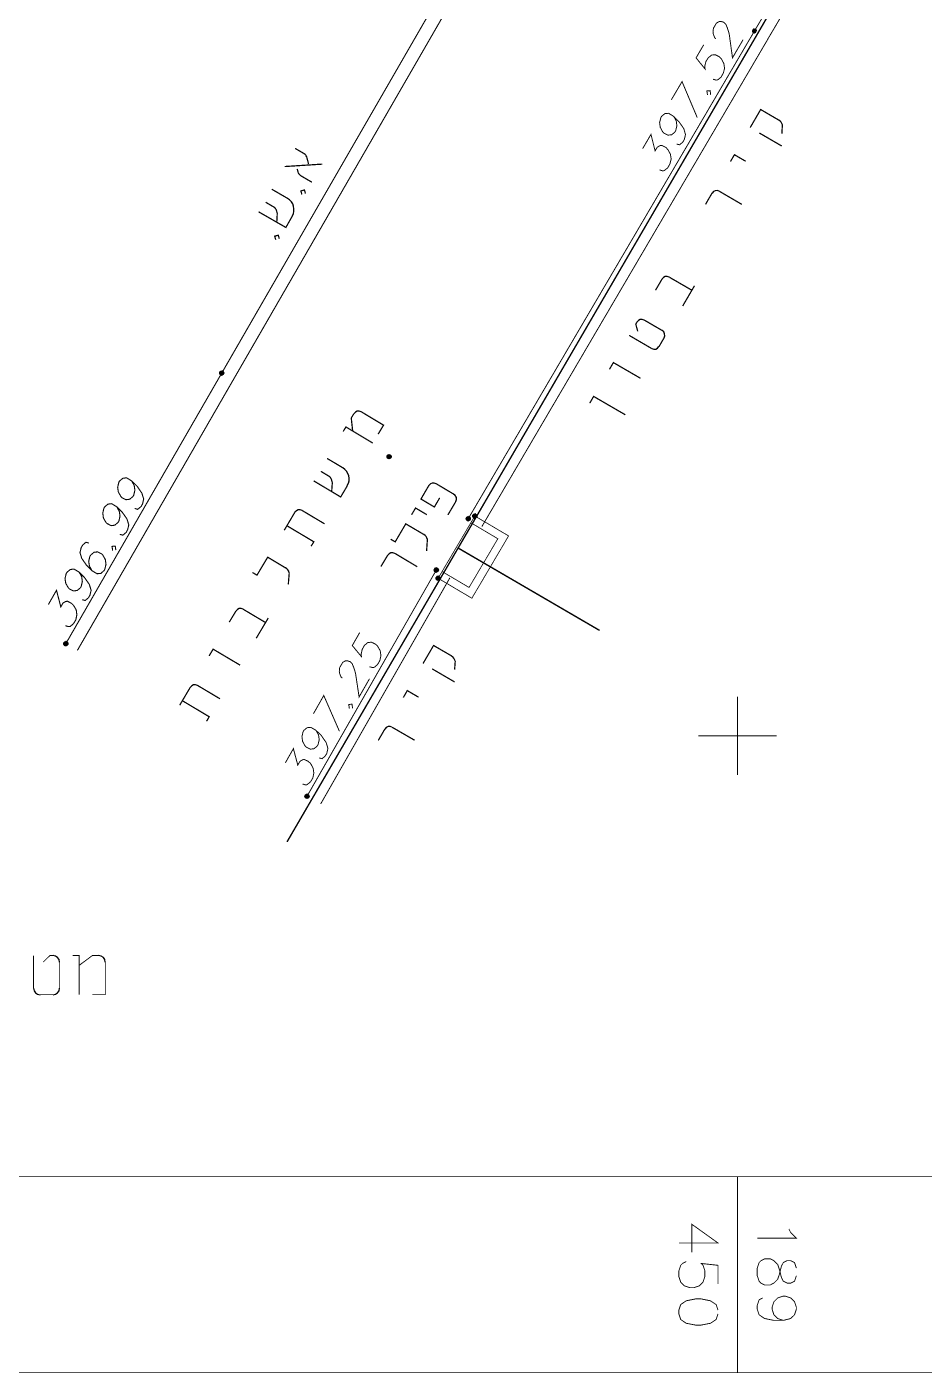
# Model space of a CAD drawing. Extents: x 489 to 720, y 1028 to 1176.
# Drawn here: x 633.53 to 644.99, y 1102.95 to 1120.13 of the extents above; entities that cross this region are included whole.
import ezdxf

# ---------------------------------------------------------------- set-up
doc = ezdxf.new("R2010")
doc.units = 0
doc.header["$MEASUREMENT"] = 0
for name, color, linetype in [('1202', 7, 'Continuous'), ('1501-EVEN-SOFA', 7, 'Continuous'), ('1501-KIR-BETON', 7, 'Continuous'), ('1501-PILER', 7, 'Continuous'), ('1501-RIZUF', 7, 'Continuous'), ('2410-EVEN-SOFA', 7, 'Continuous'), ('2602-KIR-BETON', 7, 'Continuous'), ('4035-PILER', 7, 'Continuous'), ('M1280', 7, 'Continuous'), ('M1602', 7, 'Continuous')]:
    doc.layers.add(name, color=color, linetype=linetype)

msp = doc.modelspace()

# ---------------------------------------------------------------- hatches: boundary and pattern name
at = {"layer": '1501-EVEN-SOFA', "linetype": 'Continuous', "ltscale": 0.045455}
for points in [[(635.999, 1115.727), (636.044, 1115.701), (635.995, 1115.718)], [(636.044, 1115.701), (635.995, 1115.718), (636.037, 1115.693)], [(635.995, 1115.718), (636.037, 1115.693), (635.996, 1115.707)], [(636.037, 1115.693), (635.996, 1115.707), (636.028, 1115.688)], [(635.996, 1115.707), (636.028, 1115.688), (636.001, 1115.698)], [(636.005, 1115.735), (636.047, 1115.711), (635.999, 1115.727)], [(636.047, 1115.711), (635.999, 1115.727), (636.044, 1115.701)], [(636.028, 1115.688), (636.001, 1115.698), (636.018, 1115.688)], [(636.001, 1115.698), (636.018, 1115.688), (636.009, 1115.691)], [(636.015, 1115.739), (636.047, 1115.721), (636.005, 1115.735)], [(636.047, 1115.721), (636.005, 1115.735), (636.047, 1115.711)], [(636.025, 1115.74), (636.043, 1115.73), (636.015, 1115.739)], [(636.043, 1115.73), (636.015, 1115.739), (636.047, 1115.721)], [(636.035, 1115.737), (636.025, 1115.74), (636.043, 1115.73)], [(634.008, 1112.272), (634.053, 1112.246), (634.004, 1112.262)], [(634.053, 1112.246), (634.004, 1112.262), (634.046, 1112.238)], [(634.004, 1112.262), (634.046, 1112.238), (634.004, 1112.252)], [(634.046, 1112.238), (634.004, 1112.252), (634.037, 1112.234)], [(634.004, 1112.252), (634.037, 1112.234), (634.009, 1112.243)], [(634.015, 1112.28), (634.057, 1112.255), (634.008, 1112.272)], [(634.057, 1112.255), (634.008, 1112.272), (634.053, 1112.246)], [(634.037, 1112.234), (634.009, 1112.243), (634.027, 1112.232)], [(634.009, 1112.243), (634.027, 1112.232), (634.017, 1112.236)], [(634.024, 1112.285), (634.055, 1112.265), (634.015, 1112.28)], [(634.055, 1112.265), (634.015, 1112.28), (634.057, 1112.255)], [(634.034, 1112.285), (634.051, 1112.274), (634.024, 1112.285)], [(634.051, 1112.274), (634.024, 1112.285), (634.055, 1112.265)], [(634.043, 1112.281), (634.034, 1112.285), (634.051, 1112.274)]]:
    msp.add_hatch(color=251, dxfattribs=at).paths.add_polyline_path(points, flags=0)
at = {"layer": '1501-KIR-BETON', "linetype": 'Continuous', "ltscale": 0.045455}
for points in [[(642.801, 1120.095), (642.846, 1120.069), (642.797, 1120.086)], [(642.846, 1120.069), (642.797, 1120.086), (642.84, 1120.061)], [(642.797, 1120.086), (642.84, 1120.061), (642.797, 1120.076)], [(642.84, 1120.061), (642.797, 1120.076), (642.83, 1120.056)], [(642.797, 1120.076), (642.83, 1120.056), (642.802, 1120.066)], [(642.808, 1120.103), (642.85, 1120.078), (642.801, 1120.095)], [(642.85, 1120.078), (642.801, 1120.095), (642.846, 1120.069)], [(642.83, 1120.056), (642.802, 1120.066), (642.82, 1120.056)], [(642.802, 1120.066), (642.82, 1120.056), (642.81, 1120.06)], [(642.817, 1120.107), (642.849, 1120.088), (642.808, 1120.103)], [(642.849, 1120.088), (642.808, 1120.103), (642.85, 1120.078)], [(642.827, 1120.107), (642.844, 1120.097), (642.817, 1120.107)], [(642.844, 1120.097), (642.817, 1120.107), (642.849, 1120.088)], [(642.836, 1120.104), (642.827, 1120.107), (642.844, 1120.097)], [(639.146, 1113.868), (639.192, 1113.841), (639.143, 1113.859)], [(639.192, 1113.841), (639.143, 1113.859), (639.185, 1113.834)], [(639.143, 1113.859), (639.185, 1113.834), (639.144, 1113.848)], [(639.185, 1113.834), (639.144, 1113.848), (639.176, 1113.829)], [(639.144, 1113.848), (639.176, 1113.829), (639.149, 1113.839)], [(639.153, 1113.876), (639.195, 1113.851), (639.146, 1113.868)], [(639.195, 1113.851), (639.146, 1113.868), (639.192, 1113.841)], [(639.176, 1113.829), (639.149, 1113.839), (639.166, 1113.829)], [(639.149, 1113.839), (639.166, 1113.829), (639.155, 1113.832)], [(639.162, 1113.88), (639.194, 1113.862), (639.153, 1113.876)], [(639.194, 1113.862), (639.153, 1113.876), (639.195, 1113.851)], [(639.172, 1113.881), (639.191, 1113.871), (639.162, 1113.88)], [(639.191, 1113.871), (639.162, 1113.88), (639.194, 1113.862)], [(639.183, 1113.878), (639.172, 1113.881), (639.191, 1113.871)], [(638.737, 1113.213), (638.784, 1113.187), (638.735, 1113.203)], [(638.784, 1113.187), (638.735, 1113.203), (638.777, 1113.179)], [(638.735, 1113.203), (638.777, 1113.179), (638.735, 1113.193)], [(638.777, 1113.179), (638.735, 1113.193), (638.768, 1113.174)], [(638.735, 1113.193), (638.768, 1113.174), (638.74, 1113.184)], [(638.744, 1113.221), (638.787, 1113.197), (638.737, 1113.213)], [(638.787, 1113.197), (638.737, 1113.213), (638.784, 1113.187)], [(638.768, 1113.174), (638.74, 1113.184), (638.758, 1113.174)], [(638.74, 1113.184), (638.758, 1113.174), (638.747, 1113.177)], [(638.754, 1113.226), (638.786, 1113.207), (638.744, 1113.221)], [(638.786, 1113.207), (638.744, 1113.221), (638.787, 1113.197)], [(638.765, 1113.226), (638.782, 1113.216), (638.754, 1113.226)], [(638.782, 1113.216), (638.754, 1113.226), (638.786, 1113.207)], [(638.774, 1113.223), (638.765, 1113.226), (638.782, 1113.216)], [(637.087, 1110.323), (637.133, 1110.297), (637.084, 1110.314)], [(637.133, 1110.297), (637.084, 1110.314), (637.126, 1110.29)], [(637.084, 1110.314), (637.126, 1110.29), (637.084, 1110.304)], [(637.094, 1110.331), (637.136, 1110.307), (637.087, 1110.323)], [(637.136, 1110.307), (637.087, 1110.323), (637.133, 1110.297)], [(637.103, 1110.336), (637.135, 1110.318), (637.094, 1110.331)], [(637.135, 1110.318), (637.094, 1110.331), (637.136, 1110.307)], [(637.113, 1110.337), (637.13, 1110.327), (637.103, 1110.336)], [(637.13, 1110.327), (637.103, 1110.336), (637.135, 1110.318)], [(637.122, 1110.334), (637.113, 1110.337), (637.13, 1110.327)], [(637.126, 1110.29), (637.084, 1110.304), (637.117, 1110.286)], [(637.084, 1110.304), (637.117, 1110.286), (637.09, 1110.295)], [(637.117, 1110.286), (637.09, 1110.295), (637.107, 1110.285)], [(637.09, 1110.295), (637.107, 1110.285), (637.096, 1110.288)]]:
    msp.add_hatch(color=18, dxfattribs=at).paths.add_polyline_path(points, flags=0)
at = {"layer": '1501-PILER', "linetype": 'Continuous', "ltscale": 0.045455}
for points in [[(639.23, 1113.902), (639.276, 1113.876), (639.227, 1113.893)], [(639.276, 1113.876), (639.227, 1113.893), (639.269, 1113.868)], [(639.227, 1113.893), (639.269, 1113.868), (639.228, 1113.882)], [(639.269, 1113.868), (639.228, 1113.882), (639.26, 1113.863)], [(639.228, 1113.882), (639.26, 1113.863), (639.233, 1113.873)], [(639.237, 1113.91), (639.279, 1113.885), (639.23, 1113.902)], [(639.279, 1113.885), (639.23, 1113.902), (639.276, 1113.876)], [(639.26, 1113.863), (639.233, 1113.873), (639.25, 1113.863)], [(639.233, 1113.873), (639.25, 1113.863), (639.24, 1113.866)], [(639.246, 1113.914), (639.279, 1113.895), (639.237, 1113.91)], [(639.279, 1113.895), (639.237, 1113.91), (639.279, 1113.885)], [(639.257, 1113.915), (639.275, 1113.905), (639.246, 1113.914)], [(639.275, 1113.905), (639.246, 1113.914), (639.279, 1113.895)], [(639.267, 1113.912), (639.257, 1113.915), (639.275, 1113.905)], [(638.761, 1113.107), (638.807, 1113.08), (638.758, 1113.097)], [(638.807, 1113.08), (638.758, 1113.097), (638.8, 1113.073)], [(638.758, 1113.097), (638.8, 1113.073), (638.758, 1113.087)], [(638.8, 1113.073), (638.758, 1113.087), (638.791, 1113.069)], [(638.758, 1113.087), (638.791, 1113.069), (638.762, 1113.078)], [(638.768, 1113.115), (638.81, 1113.09), (638.761, 1113.107)], [(638.81, 1113.09), (638.761, 1113.107), (638.807, 1113.08)], [(638.791, 1113.069), (638.762, 1113.078), (638.78, 1113.068)], [(638.762, 1113.078), (638.78, 1113.068), (638.77, 1113.071)], [(638.777, 1113.12), (638.809, 1113.101), (638.768, 1113.115)], [(638.809, 1113.101), (638.768, 1113.115), (638.81, 1113.09)], [(638.787, 1113.12), (638.804, 1113.11), (638.777, 1113.12)], [(638.804, 1113.11), (638.777, 1113.12), (638.809, 1113.101)], [(638.797, 1113.116), (638.787, 1113.12), (638.804, 1113.11)]]:
    msp.add_hatch(color=7, dxfattribs=at).paths.add_polyline_path(points, flags=0)
at = {"layer": '1501-RIZUF', "linetype": 'Continuous', "ltscale": 0.045455}
for points in [[(638.134, 1114.657), (638.134, 1114.638), (638.132, 1114.647)], [(638.14, 1114.666), (638.14, 1114.629), (638.134, 1114.657)], [(638.14, 1114.629), (638.134, 1114.657), (638.134, 1114.638)], [(638.147, 1114.672), (638.147, 1114.623), (638.14, 1114.666)], [(638.147, 1114.623), (638.14, 1114.666), (638.14, 1114.629)], [(638.158, 1114.674), (638.158, 1114.621), (638.147, 1114.672)], [(638.158, 1114.621), (638.147, 1114.672), (638.147, 1114.623)], [(638.168, 1114.672), (638.168, 1114.623), (638.158, 1114.674)], [(638.168, 1114.623), (638.158, 1114.674), (638.158, 1114.621)], [(638.177, 1114.666), (638.177, 1114.629), (638.168, 1114.672)], [(638.177, 1114.629), (638.168, 1114.672), (638.168, 1114.623)], [(638.183, 1114.657), (638.183, 1114.638), (638.177, 1114.666)], [(638.183, 1114.638), (638.177, 1114.666), (638.177, 1114.629)], [(638.184, 1114.647), (638.183, 1114.657), (638.183, 1114.638)]]:
    msp.add_hatch(color=251, dxfattribs=at).paths.add_polyline_path(points, flags=0)

# ---------------------------------------------------------------- linework, layer by layer
at = {"color": 18, "linetype": 'Continuous', "ltscale": 0.045455, "const_width": 0.012}
for points in [[(642.33, 1119.981), (642.317, 1119.995), (642.299, 1120.039), (642.294, 1120.07), (642.3, 1120.118), (642.338, 1120.182), (642.372, 1120.202), (642.395, 1120.204), (642.433, 1120.193), (642.46, 1120.164), (642.478, 1120.12), (642.501, 1120.045), (642.543, 1119.739), (642.678, 1119.97)], [(642.175, 1119.904), (642.078, 1119.739), (642.193, 1119.596), (642.188, 1119.627), (642.203, 1119.69), (642.233, 1119.739), (642.276, 1119.774), (642.322, 1119.779), (642.374, 1119.753), (642.401, 1119.726), (642.433, 1119.666), (642.442, 1119.605), (642.426, 1119.543), (642.397, 1119.493), (642.354, 1119.457), (642.332, 1119.455), (642.294, 1119.466)], [(641.763, 1119.205), (641.899, 1119.435), (642.093, 1118.976)], [(642.224, 1119.263), (642.216, 1119.316), (642.257, 1119.32), (642.265, 1119.266)], [(641.793, 1118.991), (641.825, 1118.932), (641.833, 1118.872), (641.818, 1118.809), (641.808, 1118.791), (641.765, 1118.756), (641.718, 1118.752), (641.667, 1118.778), (641.653, 1118.791), (641.621, 1118.851), (641.612, 1118.912), (641.628, 1118.974), (641.637, 1118.991), (641.68, 1119.027), (641.727, 1119.031), (641.793, 1118.991), (641.862, 1118.921), (641.921, 1118.835), (641.943, 1118.76), (641.928, 1118.696), (641.909, 1118.663), (641.866, 1118.628), (641.829, 1118.639)], [(641.396, 1118.58), (641.502, 1118.761), (641.555, 1118.551), (641.584, 1118.599), (641.617, 1118.618), (641.641, 1118.621), (641.692, 1118.595), (641.719, 1118.566), (641.751, 1118.507), (641.76, 1118.447), (641.744, 1118.384), (641.716, 1118.335), (641.672, 1118.299), (641.65, 1118.296), (641.612, 1118.309)], [(637.783, 1112.401), (637.688, 1112.235), (637.805, 1112.094), (637.801, 1112.124), (637.815, 1112.187), (637.843, 1112.237), (637.886, 1112.273), (637.933, 1112.278), (637.984, 1112.253), (638.012, 1112.226), (638.045, 1112.168), (638.054, 1112.106), (638.04, 1112.043), (638.011, 1111.993), (637.969, 1111.957), (637.945, 1111.954), (637.908, 1111.965)], [(637.56, 1111.818), (637.546, 1111.831), (637.527, 1111.876), (637.522, 1111.906), (637.527, 1111.954), (637.566, 1112.02), (637.599, 1112.039), (637.621, 1112.041), (637.659, 1112.03), (637.687, 1112.003), (637.705, 1111.959), (637.729, 1111.884), (637.775, 1111.579), (637.908, 1111.811)], [(637.192, 1111.365), (637.324, 1111.597), (637.524, 1111.14)], [(637.651, 1111.429), (637.643, 1111.482), (637.684, 1111.487), (637.692, 1111.435)], [(637.224, 1111.153), (637.257, 1111.095), (637.266, 1111.034), (637.251, 1110.97), (637.242, 1110.953), (637.199, 1110.918), (637.152, 1110.912), (637.101, 1110.937), (637.086, 1110.952), (637.054, 1111.01), (637.045, 1111.07), (637.059, 1111.134), (637.069, 1111.151), (637.111, 1111.186), (637.158, 1111.191), (637.224, 1111.153), (637.294, 1111.084), (637.354, 1110.997), (637.377, 1110.922), (637.363, 1110.859), (637.344, 1110.826), (637.302, 1110.79), (637.265, 1110.801)], [(636.833, 1110.737), (636.936, 1110.919), (636.992, 1110.709), (637.02, 1110.757), (637.053, 1110.777), (637.077, 1110.78), (637.128, 1110.755), (637.157, 1110.727), (637.188, 1110.669), (637.197, 1110.607), (637.184, 1110.544), (637.155, 1110.495), (637.112, 1110.459), (637.09, 1110.456), (637.052, 1110.468)]]:
    msp.add_lwpolyline(points, dxfattribs=at)
at = {"color": 250, "linetype": 'Continuous', "ltscale": 0.045455}
for points, const_width in [([(643.134, 1118.944), (642.903, 1119.079), (642.769, 1118.848)], 0.0158), ([(643.172, 1118.613), (642.885, 1118.78)], 0.0158), ([(643.174, 1118.771), (643.18, 1118.884)], 0.0158), ([(637.075, 1118.515), (636.959, 1118.582)], 0.0158), ([(636.826, 1118.351), (637.307, 1118.382)], 0.0158), ([(637.13, 1118.384), (637.105, 1118.476)], 0.0158), ([(642.517, 1118.415), (642.568, 1118.502), (642.712, 1118.418)], 0.0158), ([(636.985, 1118.32), (636.997, 1118.274)], 0.0158), ([(637.028, 1118.235), (637.172, 1118.151)], 0.0158), ([(636.861, 1117.945), (636.659, 1118.062)], 0.0158), ([(637.044, 1117.994), (637.032, 1118.039), (637.077, 1118.052), (637.09, 1118.006)], 0.0158), ([(636.724, 1117.639), (636.73, 1117.752), (636.718, 1117.797), (636.697, 1117.828), (636.582, 1117.895)], 0.0158), ([(642.282, 1118.012), (642.199, 1117.868)], 0.0158), ([(642.662, 1117.868), (642.374, 1118.036)], 0.0158), ([(636.492, 1117.773), (636.84, 1117.573), (636.922, 1117.718)], 0.0158), ([(636.71, 1117.416), (636.697, 1117.462), (636.744, 1117.474), (636.755, 1117.428)], 0.0158), ([(641.644, 1116.915), (641.56, 1116.771)], 0.0158), ([(642.024, 1116.772), (641.735, 1116.939)], 0.0158), ([(641.907, 1116.57), (642.058, 1116.829)], 0.0158), ([(641.325, 1116.368), (641.308, 1116.339), (641.333, 1116.247)], 0.0158), ([(641.646, 1116.257), (641.416, 1116.391)], 0.0158), ([(641.224, 1116.195), (641.512, 1116.027)], 0.0158), ([(641.604, 1116.051), (641.671, 1116.166)], 0.0158), ([(640.972, 1115.762), (641.022, 1115.848), (641.369, 1115.647)], 0.0158), ([(640.72, 1115.329), (640.77, 1115.416), (641.175, 1115.181)], 0.0158), ([(637.709, 1115.197), (637.675, 1115.14), (637.693, 1114.974)], 0.0158), ([(638.019, 1114.935), (638.087, 1115.049), (637.801, 1115.221)], 0.0158), ([(637.572, 1114.969), (637.607, 1115.026), (637.95, 1114.82)], 0.0158), ([(637.567, 1114.505), (637.367, 1114.624)], 0.0158), ([(637.425, 1114.202), (637.433, 1114.313), (637.421, 1114.359), (637.402, 1114.39), (637.287, 1114.459)], 0.0158), ([(634.871, 1114.337), (634.903, 1114.279), (634.912, 1114.218), (634.897, 1114.154), (634.888, 1114.138), (634.845, 1114.103), (634.799, 1114.097), (634.747, 1114.122), (634.734, 1114.137), (634.701, 1114.195), (634.692, 1114.256), (634.707, 1114.32), (634.716, 1114.336), (634.759, 1114.371), (634.805, 1114.377), (634.871, 1114.337), (634.941, 1114.268), (635.001, 1114.181), (635.024, 1114.106), (635.01, 1114.043), (634.991, 1114.01), (634.947, 1113.974), (634.91, 1113.986)], 0.0138), ([(637.195, 1114.338), (637.54, 1114.132), (637.625, 1114.276)], 0.0158), ([(638.666, 1114.279), (638.565, 1114.106), (638.736, 1114.004), (638.804, 1114.12)], 0.0158), ([(638.987, 1114.166), (638.758, 1114.302)], 0.0158), ([(634.68, 1114.007), (634.713, 1113.948), (634.722, 1113.888), (634.708, 1113.824), (634.697, 1113.807), (634.655, 1113.772), (634.609, 1113.766), (634.557, 1113.793), (634.543, 1113.806), (634.51, 1113.864), (634.502, 1113.926), (634.516, 1113.989), (634.526, 1114.005), (634.568, 1114.041), (634.616, 1114.046), (634.68, 1114.007), (634.751, 1113.937), (634.811, 1113.851), (634.834, 1113.776), (634.819, 1113.713), (634.8, 1113.679), (634.758, 1113.644), (634.72, 1113.655)], 0.0138), ([(636.955, 1113.937), (636.819, 1113.707)], 0.0158), ([(637.334, 1113.789), (637.047, 1113.96)], 0.0158), ([(638.445, 1113.905), (638.496, 1113.991), (638.64, 1113.906)], 0.0158), ([(638.909, 1113.903), (639.011, 1114.076)], 0.0158), ([(636.853, 1113.765), (637.197, 1113.56), (637.162, 1113.503)], 0.0158), ([(638.602, 1113.653), (638.371, 1113.789), (638.236, 1113.559), (638.178, 1113.593)], 0.0158), ([(638.637, 1113.443), (638.647, 1113.591)], 0.0158), ([(634.325, 1113.543), (634.287, 1113.554), (634.245, 1113.518), (634.226, 1113.485), (634.211, 1113.421), (634.234, 1113.347), (634.294, 1113.261), (634.365, 1113.19), (634.429, 1113.152), (634.477, 1113.156), (634.519, 1113.193), (634.528, 1113.209), (634.543, 1113.272), (634.534, 1113.334), (634.502, 1113.391), (634.488, 1113.405), (634.436, 1113.431), (634.39, 1113.426), (634.347, 1113.39), (634.337, 1113.373), (634.322, 1113.31), (634.332, 1113.249), (634.365, 1113.19)], 0.0138), ([(634.628, 1113.448), (634.62, 1113.501), (634.661, 1113.505), (634.669, 1113.453)], 0.0138), ([(638.518, 1113.241), (638.232, 1113.412)], 0.0158), ([(636.837, 1113.226), (636.608, 1113.363), (636.471, 1113.134), (636.413, 1113.168)], 0.0158), ([(638.14, 1113.388), (638.054, 1113.245)], 0.0158), ([(634.2, 1113.172), (634.233, 1113.114), (634.241, 1113.053), (634.226, 1112.989), (634.217, 1112.973), (634.175, 1112.938), (634.127, 1112.932), (634.076, 1112.957), (634.062, 1112.972), (634.029, 1113.03), (634.02, 1113.091), (634.035, 1113.155), (634.045, 1113.171), (634.087, 1113.206), (634.134, 1113.212), (634.2, 1113.172), (634.269, 1113.103), (634.33, 1113.016), (634.353, 1112.941), (634.338, 1112.878), (634.319, 1112.845), (634.277, 1112.81), (634.24, 1112.821)], 0.0138), ([(636.871, 1113.015), (636.883, 1113.164)], 0.0158), ([(633.807, 1112.759), (633.911, 1112.94), (633.966, 1112.729), (633.995, 1112.779), (634.028, 1112.798), (634.051, 1112.801), (634.103, 1112.774), (634.13, 1112.747), (634.163, 1112.689), (634.171, 1112.628), (634.158, 1112.564), (634.128, 1112.514), (634.086, 1112.479), (634.062, 1112.477), (634.025, 1112.488)], 0.0138), ([(636.203, 1112.677), (636.117, 1112.534)], 0.0158), ([(636.58, 1112.529), (636.294, 1112.699)], 0.0158), ([(636.461, 1112.328), (636.615, 1112.586)], 0.0158), ([(638.957, 1112.102), (638.726, 1112.236), (638.591, 1112.005)], 0.0158), ([(635.86, 1112.104), (635.911, 1112.189), (636.255, 1111.985)], 0.0158), ([(638.995, 1111.929), (639.003, 1112.04)], 0.0158), ([(638.995, 1111.77), (638.707, 1111.938)], 0.0158), ([(635.62, 1111.703), (635.484, 1111.473)], 0.0158), ([(635.999, 1111.555), (635.712, 1111.726)], 0.0158), ([(635.518, 1111.531), (635.861, 1111.326), (635.827, 1111.268)], 0.0158), ([(638.34, 1111.572), (638.39, 1111.66), (638.534, 1111.576)], 0.0158), ([(638.104, 1111.169), (638.02, 1111.024)], 0.0158), ([(638.484, 1111.026), (638.195, 1111.193)], 0.0158)]:
    msp.add_lwpolyline(points, dxfattribs=dict(at, const_width=const_width))
for centre, radius, start, end in [((643.084, 1118.857), 0.1, 14.7931, 59.7931), ((643.084, 1118.857), 0.1, 14.7931, 59.7931), ((637.042, 1118.457), 0.0659, 15.0238, 60.0238), ((637.042, 1118.457), 0.0659, 15.0238, 60.0238), ((637.061, 1118.293), 0.0659, 195.0183, 240.0183), ((637.061, 1118.293), 0.0659, 195.0183, 240.0183), ((636.778, 1117.801), 0.166, 330.0183, 420.0183), ((642.34, 1117.978), 0.0659, 59.7876, 149.7876), ((641.702, 1116.882), 0.0659, 59.7876, 149.7876), ((641.383, 1116.334), 0.0659, 59.7876, 149.7876), ((641.613, 1116.199), 0.0659, 329.7931, 419.7876), ((641.546, 1116.085), 0.0659, 239.7876, 329.7876), ((637.767, 1115.163), 0.0659, 59.1394, 149.1339), ((637.482, 1114.362), 0.166, 329.1339, 419.1339), ((638.724, 1114.245), 0.0659, 59.436, 149.4305), ((638.953, 1114.109), 0.0659, 329.4305, 419.4306), ((637.013, 1113.903), 0.0659, 59.1394, 149.1339), ((638.551, 1113.566), 0.1, 14.436, 59.436), ((638.197, 1113.354), 0.0659, 59.436, 149.4305), ((636.786, 1113.14), 0.1, 14.1339, 59.1339), ((636.26, 1112.643), 0.0659, 59.1394, 149.1339), ((638.905, 1112.015), 0.1, 14.7931, 59.7931), ((638.905, 1112.015), 0.1, 14.7931, 59.7931), ((635.678, 1111.669), 0.0659, 59.1394, 149.1339), ((638.162, 1111.136), 0.0659, 59.7876, 149.7876)]:
    msp.add_arc(centre, radius, start, end, dxfattribs=at)
at = {"layer": '1202', "color": 7, "linetype": 'Continuous', "ltscale": 0.045455, "const_width": 0.0112}
for points in [[(585.132, 1102.952), (658.965, 1102.952), (658.965, 1175.784), (585.132, 1175.784)], [(587.634, 1105.454), (656.462, 1105.454), (656.462, 1173.281), (587.634, 1173.281)], [(642.608, 1111.582), (642.608, 1110.581)], [(643.109, 1111.081), (642.108, 1111.081)], [(633.617, 1108.277), (633.617, 1107.86)], [(633.867, 1108.277), (633.826, 1108.277), (633.742, 1108.194)], [(634.118, 1108.277), (634.201, 1108.277), (634.201, 1107.777)], [(634.451, 1108.277), (634.368, 1108.277), (634.201, 1108.152)], [(633.951, 1107.86), (633.951, 1108.194)], [(634.368, 1107.777), (634.535, 1107.777), (634.535, 1108.194)], [(633.701, 1107.777), (633.867, 1107.777)], [(642.608, 1105.454), (642.608, 1102.952)], [(641.858, 1104.607), (642.358, 1104.607), (642.024, 1104.846), (642.024, 1104.488)], [(643.263, 1104.787), (643.287, 1104.739), (643.359, 1104.668), (642.859, 1104.668)], [(642.358, 1104.084), (642.358, 1104.322), (642.143, 1104.346), (642.167, 1104.322), (642.191, 1104.251), (642.191, 1104.179), (642.167, 1104.107), (642.119, 1104.06), (642.047, 1104.036), (642, 1104.036), (641.928, 1104.06), (641.882, 1104.107), (641.858, 1104.179), (641.858, 1104.251), (641.882, 1104.322), (641.905, 1104.346), (641.952, 1104.37)], [(643.359, 1104.286), (643.335, 1104.357), (643.287, 1104.381), (643.24, 1104.381), (643.192, 1104.357), (643.168, 1104.31), (643.144, 1104.214), (643.12, 1104.143), (643.072, 1104.095), (643.025, 1104.071), (642.953, 1104.071), (642.907, 1104.095), (642.883, 1104.119), (642.859, 1104.19), (642.859, 1104.286), (642.883, 1104.357), (642.907, 1104.381), (642.953, 1104.405), (643.025, 1104.405), (643.072, 1104.381), (643.12, 1104.334), (643.144, 1104.262), (643.168, 1104.166), (643.192, 1104.119), (643.24, 1104.095), (643.287, 1104.095), (643.335, 1104.119), (643.359, 1104.19)], [(642.358, 1103.749), (642.334, 1103.821), (642.262, 1103.869), (642.143, 1103.893), (642.071, 1103.893), (641.952, 1103.869), (641.882, 1103.821), (641.858, 1103.749), (641.858, 1103.702), (641.882, 1103.63), (641.952, 1103.582), (642.071, 1103.559), (642.143, 1103.559), (642.262, 1103.582), (642.334, 1103.63), (642.358, 1103.702)], [(643.192, 1103.619), (643.12, 1103.643), (643.072, 1103.69), (643.049, 1103.762), (643.049, 1103.786), (643.072, 1103.857), (643.12, 1103.905), (643.192, 1103.929), (643.216, 1103.929), (643.287, 1103.905), (643.335, 1103.857), (643.359, 1103.786), (643.359, 1103.762), (643.335, 1103.69), (643.287, 1103.643), (643.192, 1103.619), (643.072, 1103.619), (642.953, 1103.643), (642.883, 1103.69), (642.859, 1103.762), (642.859, 1103.81), (642.883, 1103.881), (642.929, 1103.905)]]:
    msp.add_lwpolyline(points, dxfattribs=at)
at = {"layer": '1202', "color": 7, "linetype": 'Continuous', "ltscale": 0.045455}
for centre, start, end in [((633.867, 1108.194), 0.0055, 90), ((634.451, 1108.194), 0.0055, 90), ((633.701, 1107.86), 180, 270), ((633.867, 1107.86), 270, 360)]:
    msp.add_arc(centre, 0.083, start, end, dxfattribs=at)
at = {"layer": '1501-EVEN-SOFA', "color": 251, "linetype": 'Continuous', "ltscale": 0.045455, "const_width": 0.0138}
for points in [[(635.991, 1115.714), (636.052, 1115.714)], [(634, 1112.259), (634.061, 1112.259)]]:
    msp.add_lwpolyline(points, dxfattribs=at)
at = {"layer": '1501-EVEN-SOFA', "color": 251, "linetype": 'Continuous', "ltscale": 0.045455}
for points in [[(635.999, 1115.727), (636.044, 1115.701), (635.995, 1115.718)], [(636.044, 1115.701), (635.995, 1115.718), (636.037, 1115.693)], [(635.995, 1115.718), (636.037, 1115.693), (635.996, 1115.707)], [(636.037, 1115.693), (635.996, 1115.707), (636.028, 1115.688)], [(635.996, 1115.707), (636.028, 1115.688), (636.001, 1115.698)], [(636.005, 1115.735), (636.047, 1115.711), (635.999, 1115.727)], [(636.047, 1115.711), (635.999, 1115.727), (636.044, 1115.701)], [(636.028, 1115.688), (636.001, 1115.698), (636.018, 1115.688)], [(636.001, 1115.698), (636.018, 1115.688), (636.009, 1115.691)], [(636.015, 1115.739), (636.047, 1115.721), (636.005, 1115.735)], [(636.047, 1115.721), (636.005, 1115.735), (636.047, 1115.711)], [(636.025, 1115.74), (636.043, 1115.73), (636.015, 1115.739)], [(636.043, 1115.73), (636.015, 1115.739), (636.047, 1115.721)], [(636.035, 1115.737), (636.025, 1115.74), (636.043, 1115.73)], [(634.008, 1112.272), (634.053, 1112.246), (634.004, 1112.262)], [(634.053, 1112.246), (634.004, 1112.262), (634.046, 1112.238)], [(634.004, 1112.262), (634.046, 1112.238), (634.004, 1112.252)], [(634.046, 1112.238), (634.004, 1112.252), (634.037, 1112.234)], [(634.004, 1112.252), (634.037, 1112.234), (634.009, 1112.243)], [(634.015, 1112.28), (634.057, 1112.255), (634.008, 1112.272)], [(634.057, 1112.255), (634.008, 1112.272), (634.053, 1112.246)], [(634.037, 1112.234), (634.009, 1112.243), (634.027, 1112.232)], [(634.009, 1112.243), (634.027, 1112.232), (634.017, 1112.236)], [(634.024, 1112.285), (634.055, 1112.265), (634.015, 1112.28)], [(634.055, 1112.265), (634.015, 1112.28), (634.057, 1112.255)], [(634.034, 1112.285), (634.051, 1112.274), (634.024, 1112.285)], [(634.051, 1112.274), (634.024, 1112.285), (634.055, 1112.265)], [(634.043, 1112.281), (634.034, 1112.285), (634.051, 1112.274)]]:
    msp.add_lwpolyline(points, dxfattribs=at)
for centre in [(636.021, 1115.714), (634.03, 1112.259)]:
    msp.add_circle(centre, 0.0261, dxfattribs=at)
at = {"layer": '1501-KIR-BETON', "color": 18, "linetype": 'Continuous', "ltscale": 0.045455, "const_width": 0.012}
for points in [[(642.797, 1120.082), (642.851, 1120.082)], [(639.143, 1113.855), (639.196, 1113.855)], [(638.735, 1113.199), (638.788, 1113.199)], [(637.084, 1110.311), (637.137, 1110.311)]]:
    msp.add_lwpolyline(points, dxfattribs=at)
at = {"layer": '1501-KIR-BETON', "color": 18, "linetype": 'Continuous', "ltscale": 0.045455}
for points in [[(642.801, 1120.095), (642.846, 1120.069), (642.797, 1120.086)], [(642.846, 1120.069), (642.797, 1120.086), (642.84, 1120.061)], [(642.797, 1120.086), (642.84, 1120.061), (642.797, 1120.076)], [(642.84, 1120.061), (642.797, 1120.076), (642.83, 1120.056)], [(642.797, 1120.076), (642.83, 1120.056), (642.802, 1120.066)], [(642.808, 1120.103), (642.85, 1120.078), (642.801, 1120.095)], [(642.85, 1120.078), (642.801, 1120.095), (642.846, 1120.069)], [(642.83, 1120.056), (642.802, 1120.066), (642.82, 1120.056)], [(642.802, 1120.066), (642.82, 1120.056), (642.81, 1120.06)], [(642.817, 1120.107), (642.849, 1120.088), (642.808, 1120.103)], [(642.849, 1120.088), (642.808, 1120.103), (642.85, 1120.078)], [(642.827, 1120.107), (642.844, 1120.097), (642.817, 1120.107)], [(642.844, 1120.097), (642.817, 1120.107), (642.849, 1120.088)], [(642.836, 1120.104), (642.827, 1120.107), (642.844, 1120.097)], [(639.146, 1113.868), (639.192, 1113.841), (639.143, 1113.859)], [(639.192, 1113.841), (639.143, 1113.859), (639.185, 1113.834)], [(639.143, 1113.859), (639.185, 1113.834), (639.144, 1113.848)], [(639.185, 1113.834), (639.144, 1113.848), (639.176, 1113.829)], [(639.144, 1113.848), (639.176, 1113.829), (639.149, 1113.839)], [(639.153, 1113.876), (639.195, 1113.851), (639.146, 1113.868)], [(639.195, 1113.851), (639.146, 1113.868), (639.192, 1113.841)], [(639.176, 1113.829), (639.149, 1113.839), (639.166, 1113.829)], [(639.149, 1113.839), (639.166, 1113.829), (639.155, 1113.832)], [(639.162, 1113.88), (639.194, 1113.862), (639.153, 1113.876)], [(639.194, 1113.862), (639.153, 1113.876), (639.195, 1113.851)], [(639.172, 1113.881), (639.191, 1113.871), (639.162, 1113.88)], [(639.191, 1113.871), (639.162, 1113.88), (639.194, 1113.862)], [(639.183, 1113.878), (639.172, 1113.881), (639.191, 1113.871)], [(638.737, 1113.213), (638.784, 1113.187), (638.735, 1113.203)], [(638.784, 1113.187), (638.735, 1113.203), (638.777, 1113.179)], [(638.735, 1113.203), (638.777, 1113.179), (638.735, 1113.193)], [(638.777, 1113.179), (638.735, 1113.193), (638.768, 1113.174)], [(638.735, 1113.193), (638.768, 1113.174), (638.74, 1113.184)], [(638.744, 1113.221), (638.787, 1113.197), (638.737, 1113.213)], [(638.787, 1113.197), (638.737, 1113.213), (638.784, 1113.187)], [(638.768, 1113.174), (638.74, 1113.184), (638.758, 1113.174)], [(638.74, 1113.184), (638.758, 1113.174), (638.747, 1113.177)], [(638.754, 1113.226), (638.786, 1113.207), (638.744, 1113.221)], [(638.786, 1113.207), (638.744, 1113.221), (638.787, 1113.197)], [(638.765, 1113.226), (638.782, 1113.216), (638.754, 1113.226)], [(638.782, 1113.216), (638.754, 1113.226), (638.786, 1113.207)], [(638.774, 1113.223), (638.765, 1113.226), (638.782, 1113.216)], [(637.087, 1110.323), (637.133, 1110.297), (637.084, 1110.314)], [(637.133, 1110.297), (637.084, 1110.314), (637.126, 1110.29)], [(637.084, 1110.314), (637.126, 1110.29), (637.084, 1110.304)], [(637.094, 1110.331), (637.136, 1110.307), (637.087, 1110.323)], [(637.136, 1110.307), (637.087, 1110.323), (637.133, 1110.297)], [(637.103, 1110.336), (637.135, 1110.318), (637.094, 1110.331)], [(637.135, 1110.318), (637.094, 1110.331), (637.136, 1110.307)], [(637.113, 1110.337), (637.13, 1110.327), (637.103, 1110.336)], [(637.13, 1110.327), (637.103, 1110.336), (637.135, 1110.318)], [(637.122, 1110.334), (637.113, 1110.337), (637.13, 1110.327)], [(637.126, 1110.29), (637.084, 1110.304), (637.117, 1110.286)], [(637.084, 1110.304), (637.117, 1110.286), (637.09, 1110.295)], [(637.117, 1110.286), (637.09, 1110.295), (637.107, 1110.285)], [(637.09, 1110.295), (637.107, 1110.285), (637.096, 1110.288)]]:
    msp.add_lwpolyline(points, dxfattribs=at)
for centre in [(639.169, 1113.855), (638.761, 1113.199), (637.11, 1110.311)]:
    msp.add_circle(centre, 0.0261, dxfattribs=at)
msp.add_arc((642.824, 1120.082), 0.0261, 149.5239, 149.5239, dxfattribs=at)
at = {"layer": '1501-PILER', "color": 7, "linetype": 'Continuous', "ltscale": 0.045455}
for points in [[(639.23, 1113.902), (639.276, 1113.876), (639.227, 1113.893)], [(639.276, 1113.876), (639.227, 1113.893), (639.269, 1113.868)], [(639.227, 1113.893), (639.269, 1113.868), (639.228, 1113.882)], [(639.269, 1113.868), (639.228, 1113.882), (639.26, 1113.863)], [(639.228, 1113.882), (639.26, 1113.863), (639.233, 1113.873)], [(639.237, 1113.91), (639.279, 1113.885), (639.23, 1113.902)], [(639.279, 1113.885), (639.23, 1113.902), (639.276, 1113.876)], [(639.26, 1113.863), (639.233, 1113.873), (639.25, 1113.863)], [(639.233, 1113.873), (639.25, 1113.863), (639.24, 1113.866)], [(639.246, 1113.914), (639.279, 1113.895), (639.237, 1113.91)], [(639.279, 1113.895), (639.237, 1113.91), (639.279, 1113.885)], [(639.257, 1113.915), (639.275, 1113.905), (639.246, 1113.914)], [(639.275, 1113.905), (639.246, 1113.914), (639.279, 1113.895)], [(639.267, 1113.912), (639.257, 1113.915), (639.275, 1113.905)], [(638.761, 1113.107), (638.807, 1113.08), (638.758, 1113.097)], [(638.807, 1113.08), (638.758, 1113.097), (638.8, 1113.073)], [(638.758, 1113.097), (638.8, 1113.073), (638.758, 1113.087)], [(638.8, 1113.073), (638.758, 1113.087), (638.791, 1113.069)], [(638.758, 1113.087), (638.791, 1113.069), (638.762, 1113.078)], [(638.768, 1113.115), (638.81, 1113.09), (638.761, 1113.107)], [(638.81, 1113.09), (638.761, 1113.107), (638.807, 1113.08)], [(638.791, 1113.069), (638.762, 1113.078), (638.78, 1113.068)], [(638.762, 1113.078), (638.78, 1113.068), (638.77, 1113.071)], [(638.777, 1113.12), (638.809, 1113.101), (638.768, 1113.115)], [(638.809, 1113.101), (638.768, 1113.115), (638.81, 1113.09)], [(638.787, 1113.12), (638.804, 1113.11), (638.777, 1113.12)], [(638.804, 1113.11), (638.777, 1113.12), (638.809, 1113.101)], [(638.797, 1113.116), (638.787, 1113.12), (638.804, 1113.11)]]:
    msp.add_lwpolyline(points, dxfattribs=at)
at = {"layer": '1501-PILER', "color": 7, "linetype": 'Continuous', "ltscale": 0.045455, "const_width": 0.01}
for points in [[(639.232, 1113.889), (639.276, 1113.889)], [(638.762, 1113.094), (638.807, 1113.094)]]:
    msp.add_lwpolyline(points, dxfattribs=at)
at = {"layer": '1501-PILER', "color": 7, "linetype": 'Continuous', "ltscale": 0.045455}
for centre in [(639.253, 1113.889), (638.784, 1113.094)]:
    msp.add_circle(centre, 0.0261, dxfattribs=at)
at = {"layer": '1501-RIZUF', "color": 251, "linetype": 'Continuous', "ltscale": 0.045455, "const_width": 0.0138}
msp.add_lwpolyline([(638.127, 1114.647), (638.188, 1114.647)], dxfattribs=at)
at = {"layer": '1501-RIZUF', "color": 251, "linetype": 'Continuous', "ltscale": 0.045455}
for points in [[(638.134, 1114.657), (638.134, 1114.638), (638.132, 1114.647)], [(638.14, 1114.666), (638.14, 1114.629), (638.134, 1114.657)], [(638.14, 1114.629), (638.134, 1114.657), (638.134, 1114.638)], [(638.147, 1114.672), (638.147, 1114.623), (638.14, 1114.666)], [(638.147, 1114.623), (638.14, 1114.666), (638.14, 1114.629)], [(638.158, 1114.674), (638.158, 1114.621), (638.147, 1114.672)], [(638.158, 1114.621), (638.147, 1114.672), (638.147, 1114.623)], [(638.168, 1114.672), (638.168, 1114.623), (638.158, 1114.674)], [(638.168, 1114.623), (638.158, 1114.674), (638.158, 1114.621)], [(638.177, 1114.666), (638.177, 1114.629), (638.168, 1114.672)], [(638.177, 1114.629), (638.168, 1114.672), (638.168, 1114.623)], [(638.183, 1114.657), (638.183, 1114.638), (638.177, 1114.666)], [(638.183, 1114.638), (638.177, 1114.666), (638.177, 1114.629)], [(638.184, 1114.647), (638.183, 1114.657), (638.183, 1114.638)]]:
    msp.add_lwpolyline(points, dxfattribs=at)
msp.add_circle((638.158, 1114.647), 0.0261, dxfattribs=at)
at = {"layer": '2410-EVEN-SOFA', "color": 251, "linetype": 'Continuous', "ltscale": 0.045455, "const_width": 0.0138}
for points in [[(634.03, 1112.259), (636.021, 1115.714), (639.65, 1122.003), (642.061, 1126.164), (641.47, 1128.127), (641.866, 1127.906), (644.853, 1132.878), (647.887, 1137.953), (649.269, 1140.259), (648.904, 1140.484), (649.915, 1142.234)], [(641.684, 1128.007), (642.245, 1126.143), (639.797, 1121.918), (636.169, 1115.629), (634.178, 1112.174)]]:
    msp.add_lwpolyline(points, dxfattribs=at)
at = {"layer": '2602-KIR-BETON', "color": 18, "linetype": 'Continuous', "ltscale": 0.045455, "const_width": 0.012}
for points in [[(639.169, 1113.855), (642.824, 1120.082), (644.41, 1122.771)], [(642.995, 1119.98), (644.583, 1122.669)], [(639.342, 1113.753), (642.996, 1119.98)], [(637.11, 1110.311), (638.761, 1113.199)], [(637.284, 1110.212), (638.935, 1113.101)]]:
    msp.add_lwpolyline(points, dxfattribs=at)
at = {"layer": '4035-PILER', "color": 7, "linetype": 'Continuous', "ltscale": 0.045455, "const_width": 0.01}
for points in [[(638.784, 1113.094), (639.253, 1113.889)], [(638.784, 1113.094), (639.215, 1112.839), (639.684, 1113.635), (639.253, 1113.889)], [(638.835, 1113.18), (639.179, 1112.977), (639.547, 1113.599), (639.202, 1113.803)]]:
    msp.add_lwpolyline(points, dxfattribs=at)
at = {"layer": 'M1280', "color": 7, "linetype": 'Continuous', "ltscale": 0.045455, "const_width": 0.0112}
msp.add_lwpolyline([(587.634, 1105.454), (656.462, 1105.454), (656.462, 1173.281), (587.634, 1173.281)], dxfattribs=at)
at = {"layer": 'M1602', "color": 214, "linetype": 'Continuous', "ltscale": 0.045455, "const_width": 0.0182}
for points in [[(655.157, 1141.159), (636.855, 1109.729)], [(640.846, 1112.428), (639.04, 1113.48)]]:
    msp.add_lwpolyline(points, dxfattribs=at)

doc.saveas('drawing.dxf')
